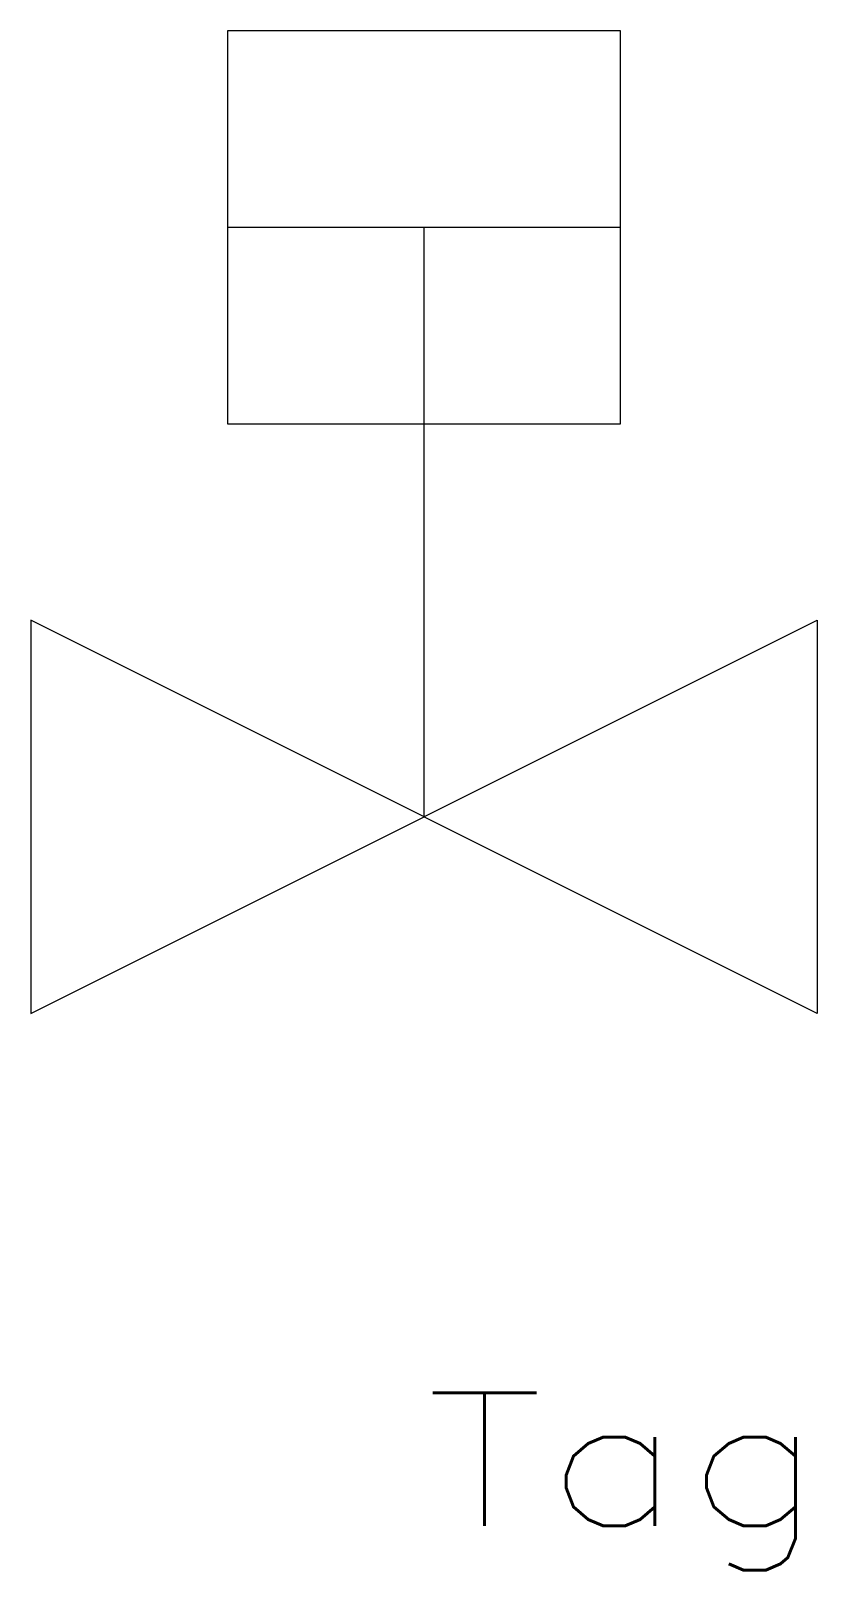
# Model space of a CAD drawing. Header units: inches. Extents: x -3.8 to 3.8, y -7.2 to 7.5.
import ezdxf
from ezdxf.enums import TextEntityAlignment as Align

# ---------------------------------------------------------------- set-up
doc = ezdxf.new("R2010")
doc.units = ezdxf.units.IN
doc.header["$MEASUREMENT"] = 0
doc.layers.get('0').update_dxf_attribs({"lineweight": 0})
doc.styles.add('STANDARD1', font='TXT.SHX')

msp = doc.modelspace()

# ---------------------------------------------------------------- linework, layer by layer
for p, q in [((1.875, 7.5), (-1.875, 7.5)), ((-1.875, 7.5), (-1.875, 3.75)), ((1.875, 3.75), (1.875, 7.5)), ((-1.875, 5.625), (1.875, 5.625)), ((0, 0), (0, 5.625)), ((-1.875, 3.75), (1.875, 3.75)), ((-3.75, 1.875), (-3.75, -1.875)), ((-3.75, -1.875), (3.75, 1.875)), ((3.75, -1.875), (-3.75, 1.875)), ((3.75, 1.875), (3.75, -1.875))]:
    msp.add_line(p, q)

# ---------------------------------------------------------------- texts
at = {"color": 7, "linetype": 'Continuous', "style": 'STANDARD1', "width": 1.166667}
msp.add_text('Tag', height=1.27, dxfattribs=at).set_placement((0.014, -6.765), (3.824, -6.765), align=Align.FIT)

doc.saveas('drawing.dxf')
